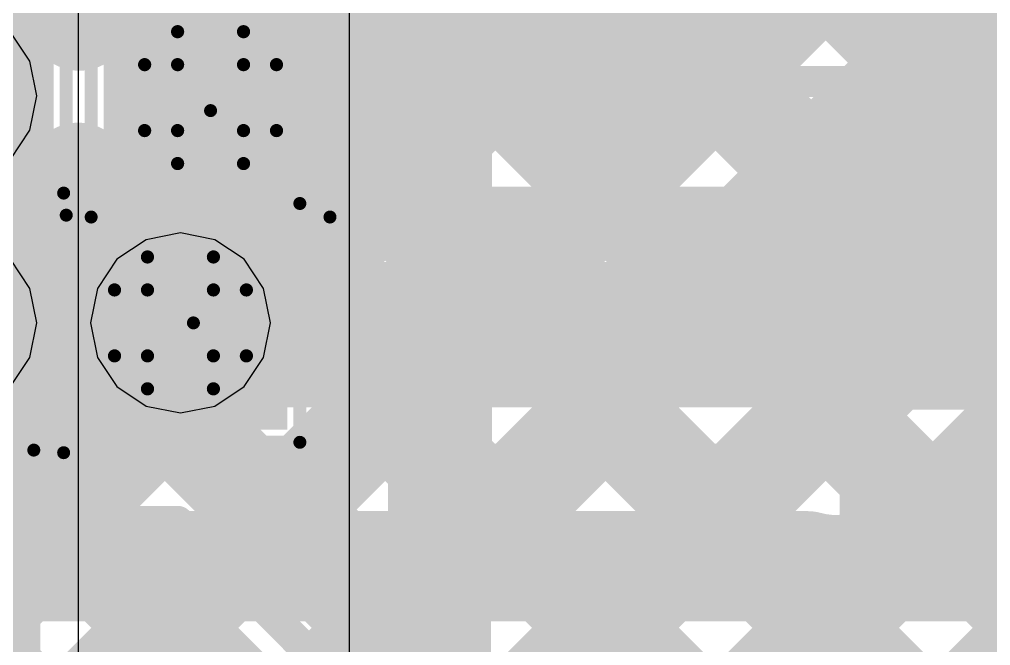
# Model space of a CAD drawing. Header units: millimetres. Extents: x 13 to 259, y -2 to 326.
# Drawn here: x 120.355 to 124.096, y 100.482 to 102.894 of the extents above; entities that cross this region are included whole.
import ezdxf

# ---------------------------------------------------------------- set-up
doc = ezdxf.new("R2010")
doc.units = ezdxf.units.MM
for name, color, linetype in [('BottomLayer', 5, 'Continuous'), ('BottomPaste', 16, 'Continuous'), ('BottomSolder', 6, 'Continuous'), ('ConnectLayer', 7, 'Continuous'), ('DrillDrawing', 1, 'Continuous'), ('Mechanical14', 56, 'Continuous'), ('Mechanical16', 56, 'Continuous'), ('MidLayer1', 16, 'Continuous'), ('MidLayer2', 76, 'Continuous'), ('MidLayer3', 90, 'Continuous'), ('MidLayer4', 156, 'Continuous'), ('MidLayer5', 130, 'Continuous'), ('MidLayer6', 216, 'Continuous'), ('MultiLayer', 9, 'Continuous'), ('TopLayer', 1, 'Continuous')]:
    doc.layers.add(name, color=color, linetype=linetype)

# ---------------------------------------------------------------- blocks, each defined once
blk = doc.blocks.new('CAPC1005X55N_B_21')
at = {"layer": 'BottomLayer'}
for points in [[(-0.76, -0.31), (-0.14, -0.31), (-0.76, 0.31), (-0.14, 0.31)], [(0.14, -0.31), (0.76, -0.31), (0.14, 0.31), (0.76, 0.31)]]:
    blk.add_solid(points, dxfattribs=at)
at = {"layer": 'BottomPaste'}
for points in [[(-0.76, -0.31), (-0.14, -0.31), (-0.76, 0.31), (-0.14, 0.31)], [(0.14, -0.31), (0.76, -0.31), (0.14, 0.31), (0.76, 0.31)]]:
    blk.add_solid(points, dxfattribs=at)
at = {"layer": 'BottomSolder'}
for points in [[(-0.8616, -0.4116), (-0.0384, -0.4116), (-0.8616, 0.4116), (-0.0384, 0.4116)], [(0.0384, -0.4116), (0.8616, -0.4116), (0.0384, 0.4116), (0.8616, 0.4116)]]:
    blk.add_solid(points, dxfattribs=at)
at = {"layer": 'Mechanical14', "const_width": 0.1}
for points in [[(0.5251, 0.2749), (-0.5249, 0.2749)], [(-0.5249, 0.2749), (-0.5249, -0.2751)], [(0.5251, 0.2749), (0.5251, -0.2751)], [(0.5251, -0.2751), (-0.5249, -0.2751)]]:
    blk.add_lwpolyline(points, dxfattribs=at)
at = {"layer": 'Mechanical14', "const_width": 0.05}
for points in [[(-0.5499, 0.2749, 1), (-0.5, 0.2749, 1)], [(-0.5499, 0.2749, 1), (-0.5, 0.2749, 1)], [(0.5001, 0.2749, 1), (0.55, 0.2749, 1)], [(0.5001, 0.2749, 1), (0.55, 0.2749, 1)], [(-0.5499, -0.2751, 1), (-0.5, -0.2751, 1)], [(-0.5499, -0.2751, 1), (-0.5, -0.2751, 1)], [(0.5001, -0.2751, 1), (0.55, -0.2751, 1)], [(0.5001, -0.2751, 1), (0.55, -0.2751, 1)]]:
    blk.add_lwpolyline(points, format="xyb", close=True, dxfattribs=at)
at = {"layer": 'Mechanical16', "const_width": 0.05}
for points in [[(0, 0.5), (0, -0.5)], [(0.91, 0.46), (-0.91, 0.46)], [(-0.91, 0.46), (-0.91, -0.46)], [(0.91, 0.46), (0.91, -0.46)], [(0.5, 0), (-0.5, 0)], [(0.91, -0.46), (-0.91, -0.46)]]:
    blk.add_lwpolyline(points, dxfattribs=at)
at = {"layer": 'Mechanical16', "const_width": 0.025}
for points in [[(-0.0125, 0.5, 1), (0.0125, 0.5, 1)], [(-0.9225, 0.46, 1), (-0.8975, 0.46, 1)], [(-0.9225, 0.46, 1), (-0.8975, 0.46, 1)], [(0.8975, 0.46, 1), (0.9225, 0.46, 1)], [(0.8975, 0.46, 1), (0.9225, 0.46, 1)], [(-0.5125, 0, 1), (-0.4875, 0, 1)], [(0.4875, 0, 1), (0.5125, 0, 1)], [(-0.9225, -0.46, 1), (-0.8975, -0.46, 1)], [(-0.9225, -0.46, 1), (-0.8975, -0.46, 1)], [(0.8975, -0.46, 1), (0.9225, -0.46, 1)], [(0.8975, -0.46, 1), (0.9225, -0.46, 1)], [(-0.0125, -0.5, 1), (0.0125, -0.5, 1)]]:
    blk.add_lwpolyline(points, format="xyb", close=True, dxfattribs=at)
blk = doc.blocks.new('CAPC1005X55N_B_23')
at = {"layer": 'BottomLayer'}
for points in [[(-0.76, -0.31), (-0.14, -0.31), (-0.76, 0.31), (-0.14, 0.31)], [(0.14, -0.31), (0.76, -0.31), (0.14, 0.31), (0.76, 0.31)]]:
    blk.add_solid(points, dxfattribs=at)
at = {"layer": 'BottomPaste'}
for points in [[(-0.76, -0.31), (-0.14, -0.31), (-0.76, 0.31), (-0.14, 0.31)], [(0.14, -0.31), (0.76, -0.31), (0.14, 0.31), (0.76, 0.31)]]:
    blk.add_solid(points, dxfattribs=at)
at = {"layer": 'BottomSolder'}
for points in [[(-0.8616, -0.4116), (-0.0384, -0.4116), (-0.8616, 0.4116), (-0.0384, 0.4116)], [(0.0384, -0.4116), (0.8616, -0.4116), (0.0384, 0.4116), (0.8616, 0.4116)]]:
    blk.add_solid(points, dxfattribs=at)
at = {"layer": 'Mechanical14', "const_width": 0.1}
for points in [[(0.5251, 0.2749), (-0.5249, 0.2749)], [(-0.5249, -0.2751), (-0.5249, 0.2749)], [(0.5251, -0.2751), (0.5251, 0.2749)], [(0.5251, -0.2751), (-0.5249, -0.2751)]]:
    blk.add_lwpolyline(points, dxfattribs=at)
at = {"layer": 'Mechanical14', "const_width": 0.05}
for points in [[(-0.5499, 0.2749, 1), (-0.5, 0.2749, 1)], [(-0.5499, 0.2749, 1), (-0.5, 0.2749, 1)], [(0.5001, 0.2749, 1), (0.55, 0.2749, 1)], [(0.5001, 0.2749, 1), (0.55, 0.2749, 1)], [(-0.5499, -0.2751, 1), (-0.5, -0.2751, 1)], [(-0.5499, -0.2751, 1), (-0.5, -0.2751, 1)], [(0.5001, -0.2751, 1), (0.55, -0.2751, 1)], [(0.5001, -0.2751, 1), (0.55, -0.2751, 1)]]:
    blk.add_lwpolyline(points, format="xyb", close=True, dxfattribs=at)
at = {"layer": 'Mechanical16', "const_width": 0.05}
for points in [[(0, -0.5), (0, 0.5)], [(0.91, 0.46), (-0.91, 0.46)], [(-0.91, -0.46), (-0.91, 0.46)], [(0.91, -0.46), (0.91, 0.46)], [(0.5, 0), (-0.5, 0)], [(0.91, -0.46), (-0.91, -0.46)]]:
    blk.add_lwpolyline(points, dxfattribs=at)
at = {"layer": 'Mechanical16', "const_width": 0.025}
for points in [[(-0.0125, 0.5, 1), (0.0125, 0.5, 1)], [(-0.9225, 0.46, 1), (-0.8975, 0.46, 1)], [(-0.9225, 0.46, 1), (-0.8975, 0.46, 1)], [(0.8975, 0.46, 1), (0.9225, 0.46, 1)], [(0.8975, 0.46, 1), (0.9225, 0.46, 1)], [(-0.5125, 0, 1), (-0.4875, 0, 1)], [(0.4875, 0, 1), (0.5125, 0, 1)], [(-0.9225, -0.46, 1), (-0.8975, -0.46, 1)], [(-0.9225, -0.46, 1), (-0.8975, -0.46, 1)], [(0.8975, -0.46, 1), (0.9225, -0.46, 1)], [(0.8975, -0.46, 1), (0.9225, -0.46, 1)], [(-0.0125, -0.5, 1), (0.0125, -0.5, 1)]]:
    blk.add_lwpolyline(points, format="xyb", close=True, dxfattribs=at)
blk = doc.blocks.new('CAPC1005X55N_B_24')
at = {"layer": 'BottomLayer'}
for points in [[(-0.76, -0.31), (-0.14, -0.31), (-0.76, 0.31), (-0.14, 0.31)], [(0.14, -0.31), (0.76, -0.31), (0.14, 0.31), (0.76, 0.31)]]:
    blk.add_solid(points, dxfattribs=at)
at = {"layer": 'BottomPaste'}
for points in [[(-0.76, -0.31), (-0.14, -0.31), (-0.76, 0.31), (-0.14, 0.31)], [(0.14, -0.31), (0.76, -0.31), (0.14, 0.31), (0.76, 0.31)]]:
    blk.add_solid(points, dxfattribs=at)
at = {"layer": 'BottomSolder'}
for points in [[(-0.8616, -0.4116), (-0.0384, -0.4116), (-0.8616, 0.4116), (-0.0384, 0.4116)], [(0.0384, -0.4116), (0.8616, -0.4116), (0.0384, 0.4116), (0.8616, 0.4116)]]:
    blk.add_solid(points, dxfattribs=at)
at = {"layer": 'Mechanical14', "const_width": 0.1}
for points in [[(0.5251, 0.2749), (-0.5249, 0.2749)], [(-0.5249, 0.2749), (-0.5249, -0.2751)], [(0.5251, 0.2749), (0.5251, -0.2751)], [(0.5251, -0.2751), (-0.5249, -0.2751)]]:
    blk.add_lwpolyline(points, dxfattribs=at)
at = {"layer": 'Mechanical14', "const_width": 0.05}
for points in [[(-0.5499, 0.2749, 1), (-0.5, 0.2749, 1)], [(-0.5499, 0.2749, 1), (-0.5, 0.2749, 1)], [(0.5001, 0.2749, 1), (0.55, 0.2749, 1)], [(0.5001, 0.2749, 1), (0.55, 0.2749, 1)], [(-0.5499, -0.2751, 1), (-0.5, -0.2751, 1)], [(-0.5499, -0.2751, 1), (-0.5, -0.2751, 1)], [(0.5001, -0.2751, 1), (0.55, -0.2751, 1)], [(0.5001, -0.2751, 1), (0.55, -0.2751, 1)]]:
    blk.add_lwpolyline(points, format="xyb", close=True, dxfattribs=at)
at = {"layer": 'Mechanical16', "const_width": 0.05}
for points in [[(0, 0.5), (0, -0.5)], [(0.91, 0.46), (-0.91, 0.46)], [(-0.91, 0.46), (-0.91, -0.46)], [(0.91, 0.46), (0.91, -0.46)], [(0.5, 0), (-0.5, 0)], [(0.91, -0.46), (-0.91, -0.46)]]:
    blk.add_lwpolyline(points, dxfattribs=at)
at = {"layer": 'Mechanical16', "const_width": 0.025}
for points in [[(-0.0125, 0.5, 1), (0.0125, 0.5, 1)], [(-0.9225, 0.46, 1), (-0.8975, 0.46, 1)], [(-0.9225, 0.46, 1), (-0.8975, 0.46, 1)], [(0.8975, 0.46, 1), (0.9225, 0.46, 1)], [(0.8975, 0.46, 1), (0.9225, 0.46, 1)], [(-0.5125, 0, 1), (-0.4875, 0, 1)], [(0.4875, 0, 1), (0.5125, 0, 1)], [(-0.9225, -0.46, 1), (-0.8975, -0.46, 1)], [(-0.9225, -0.46, 1), (-0.8975, -0.46, 1)], [(0.8975, -0.46, 1), (0.9225, -0.46, 1)], [(0.8975, -0.46, 1), (0.9225, -0.46, 1)], [(-0.0125, -0.5, 1), (0.0125, -0.5, 1)]]:
    blk.add_lwpolyline(points, format="xyb", close=True, dxfattribs=at)
blk = doc.blocks.new('CAPC1005X55N_B_25')
at = {"layer": 'BottomLayer'}
for points in [[(-0.76, -0.31), (-0.14, -0.31), (-0.76, 0.31), (-0.14, 0.31)], [(0.14, -0.31), (0.76, -0.31), (0.14, 0.31), (0.76, 0.31)]]:
    blk.add_solid(points, dxfattribs=at)
at = {"layer": 'BottomPaste'}
for points in [[(-0.76, -0.31), (-0.14, -0.31), (-0.76, 0.31), (-0.14, 0.31)], [(0.14, -0.31), (0.76, -0.31), (0.14, 0.31), (0.76, 0.31)]]:
    blk.add_solid(points, dxfattribs=at)
at = {"layer": 'BottomSolder'}
for points in [[(-0.8616, -0.4116), (-0.0384, -0.4116), (-0.8616, 0.4116), (-0.0384, 0.4116)], [(0.0384, -0.4116), (0.8616, -0.4116), (0.0384, 0.4116), (0.8616, 0.4116)]]:
    blk.add_solid(points, dxfattribs=at)
at = {"layer": 'Mechanical14', "const_width": 0.1}
for points in [[(0.5251, 0.2749), (-0.5249, 0.2749)], [(-0.5249, -0.2751), (-0.5249, 0.2749)], [(0.5251, -0.2751), (0.5251, 0.2749)], [(0.5251, -0.2751), (-0.5249, -0.2751)]]:
    blk.add_lwpolyline(points, dxfattribs=at)
at = {"layer": 'Mechanical14', "const_width": 0.05}
for points in [[(-0.5499, 0.2749, 1), (-0.5, 0.2749, 1)], [(-0.5499, 0.2749, 1), (-0.5, 0.2749, 1)], [(0.5001, 0.2749, 1), (0.55, 0.2749, 1)], [(0.5001, 0.2749, 1), (0.55, 0.2749, 1)], [(-0.5499, -0.2751, 1), (-0.5, -0.2751, 1)], [(-0.5499, -0.2751, 1), (-0.5, -0.2751, 1)], [(0.5001, -0.2751, 1), (0.55, -0.2751, 1)], [(0.5001, -0.2751, 1), (0.55, -0.2751, 1)]]:
    blk.add_lwpolyline(points, format="xyb", close=True, dxfattribs=at)
at = {"layer": 'Mechanical16', "const_width": 0.05}
for points in [[(0, -0.5), (0, 0.5)], [(0.91, 0.46), (-0.91, 0.46)], [(-0.91, -0.46), (-0.91, 0.46)], [(0.91, -0.46), (0.91, 0.46)], [(0.5, 0), (-0.5, 0)], [(0.91, -0.46), (-0.91, -0.46)]]:
    blk.add_lwpolyline(points, dxfattribs=at)
at = {"layer": 'Mechanical16', "const_width": 0.025}
for points in [[(-0.0125, 0.5, 1), (0.0125, 0.5, 1)], [(-0.9225, 0.46, 1), (-0.8975, 0.46, 1)], [(-0.9225, 0.46, 1), (-0.8975, 0.46, 1)], [(0.8975, 0.46, 1), (0.9225, 0.46, 1)], [(0.8975, 0.46, 1), (0.9225, 0.46, 1)], [(-0.5125, 0, 1), (-0.4875, 0, 1)], [(0.4875, 0, 1), (0.5125, 0, 1)], [(-0.9225, -0.46, 1), (-0.8975, -0.46, 1)], [(-0.9225, -0.46, 1), (-0.8975, -0.46, 1)], [(0.8975, -0.46, 1), (0.9225, -0.46, 1)], [(0.8975, -0.46, 1), (0.9225, -0.46, 1)], [(-0.0125, -0.5, 1), (0.0125, -0.5, 1)]]:
    blk.add_lwpolyline(points, format="xyb", close=True, dxfattribs=at)

msp = doc.modelspace()

# ---------------------------------------------------------------- linework, layer by layer
at = {"layer": 'BottomLayer', "const_width": 0.25}
for points in [[(120.966, 102.5928, 1), (121.216, 102.5928, 1)], [(120.85, 101.725, 1), (121.1, 101.725, 1)]]:
    msp.add_lwpolyline(points, format="xyb", close=True, dxfattribs=at)
at = {"layer": 'ConnectLayer'}
for p, q in [((121.625, 104.9), (121.625, 100.375)), ((120.5809, 104.4774), (120.5809, 95.3003)), ((120.3953, 102.7327), (120.3202, 102.8451)), ((120.4217, 102.6), (120.3953, 102.7327)), ((120.3953, 102.4673), (120.4217, 102.6)), ((120.3202, 102.3549), (120.3953, 102.4673)), ((120.975, 102.0717), (120.8424, 102.0453)), ((121.1077, 102.0453), (120.975, 102.0717)), ((120.8424, 102.0453), (120.7299, 101.9701)), ((121.2202, 101.9701), (121.1077, 102.0453)), ((120.3953, 101.8577), (120.3202, 101.9701)), ((120.7299, 101.9701), (120.6548, 101.8577)), ((121.2953, 101.8577), (121.2202, 101.9701)), ((120.4217, 101.725), (120.3953, 101.8577)), ((120.6548, 101.8577), (120.6284, 101.725)), ((121.3217, 101.725), (121.2953, 101.8577)), ((120.3953, 101.5923), (120.4217, 101.725)), ((120.6284, 101.725), (120.6548, 101.5923)), ((121.2953, 101.5923), (121.3217, 101.725)), ((120.3202, 101.4799), (120.3953, 101.5923)), ((120.6548, 101.5923), (120.7299, 101.4799)), ((121.2202, 101.4799), (121.2953, 101.5923)), ((120.7299, 101.4799), (120.8424, 101.4047)), ((121.1077, 101.4047), (121.2202, 101.4799)), ((120.8424, 101.4047), (120.975, 101.3783)), ((120.975, 101.3783), (121.1077, 101.4047))]:
    msp.add_line(p, q, dxfattribs=at)
at = {"layer": 'ConnectLayer', "const_width": 0.4}
for points in [[(120.5356, 99.3225), (132.5152, 111.302)], [(120.5356, 99.3225), (132.5152, 111.302)], [(120.5352, 98.4735), (133.3154, 111.2537)], [(120.5352, 98.4735), (133.3154, 111.2537)], [(102.1605, 79.2502), (131.7888, 108.8785)], [(102.1605, 79.2502), (131.7888, 108.8785)], [(121.5842, 102.9166), (127.4624, 108.7948)], [(121.5842, 102.9166), (127.4624, 108.7948)], [(102.1717, 78.4129), (131.6469, 107.8881)], [(102.1717, 78.4129), (131.6469, 107.8881)], [(119.4472, 107.1093), (130.0871, 96.4695)], [(119.4472, 107.1093), (130.0871, 96.4695)], [(119.9581, 100.442), (124.9875, 105.4714)], [(119.9581, 100.442), (124.9875, 105.4714)], [(121.975, 102.4589), (124.9875, 105.4714)], [(120.3131, 99.9484), (125.346, 104.9813)], [(120.3131, 99.9484), (125.346, 104.9813)], [(121.975, 101.6104), (125.3459, 104.9813)], [(121.975, 100.725), (121.975, 104.7)], [(121.975, 104.5815), (125.47, 101.0865)], [(121.2677, 104.4403), (124.7997, 100.9084)], [(121.2677, 104.4403), (124.7997, 100.9084)], [(122.8935, 102.7566), (124.5719, 104.435)], [(121.975, 100.7619), (125.47, 104.2569)], [(121.975, 100.7619), (125.47, 104.2569)], [(120.622, 104.2375), (124.7041, 100.1554)], [(120.622, 104.2375), (124.7041, 100.1554)], [(122.9281, 102.59), (124.3566, 104.0185)], [(121.975, 103.733), (124.7997, 100.9084)], [(121.4184, 99.3567), (125.47, 103.4084)], [(123.3935, 101.8816), (124.8219, 103.31)], [(123.3131, 101.6), (124.7816, 103.0685)], [(121.975, 102.8845), (124.7041, 100.1554)], [(122.9225, 102.7856), (123.0231, 102.685)], [(121.6783, 102.65), (122.4895, 102.65)], [(122.1061, 102.59), (122.1662, 102.65)], [(122.2095, 102.65), (122.2695, 102.59)], [(121.681, 102.59), (122.9281, 102.59)], [(121.4179, 98.5077), (125.47, 102.5598)], [(124.0343, 102.5223), (124.1349, 102.4217)], [(121.6384, 102.3726), (137.059, 86.952)], [(121.6384, 102.3726), (137.059, 86.952)], [(123.6853, 100.775), (125.2703, 102.36)], [(123.7935, 100.9066), (125.2469, 102.36)], [(124.0006, 100.775), (125.3941, 102.1685)], [(120.6196, 101.952), (120.7672, 102.0996)], [(120.6196, 101.952), (120.7672, 102.0996)], [(123.61, 102.0981), (123.7106, 101.9975)], [(121.975, 102.0359), (125.47, 98.5409)], [(121.1561, 102.0064), (127.1611, 96.0013)], [(121.1561, 102.0064), (127.1611, 96.0013)], [(120.664, 101.76), (123.1, 101.76)], [(121.1161, 101.6), (121.2761, 101.76)], [(121.4024, 101.76), (121.5625, 101.6)], [(121.9647, 101.6), (122.1247, 101.76)], [(122.251, 101.76), (122.411, 101.6)], [(122.8132, 101.6), (122.9732, 101.76)], [(123.0995, 101.76), (123.2595, 101.6)], [(119.7338, 95.975), (125.47, 101.7113)], [(120.6607, 101.6533), (126.4152, 95.8987)], [(120.6607, 101.6533), (126.4152, 95.8987)], [(120.6516, 101.6), (123.3131, 101.6)], [(121.975, 101.1874), (125.3212, 97.8413)], [(120.2899, 101.1755), (131.9752, 89.4902)], [(120.2899, 101.1755), (131.9752, 89.4902)], [(119.5775, 101.0394), (131.6356, 88.9813)], [(119.5775, 101.0394), (131.6356, 88.9813)], [(123.8732, 100.9863), (124.0426, 100.8169)], [(119.6395, 100.8), (123.3895, 100.8)], [(119.64, 100.775), (124.0006, 100.775)], [(121.9717, 100.375), (121.9717, 100.7217)], [(121.9453, 100.2423), (121.9717, 100.375)], [(121.9663, 100.3477), (124.8969, 97.417)]]:
    msp.add_lwpolyline(points, dxfattribs=at)
for points in [[(119.562, 102.8913, -0.578832), (120.5852, 102.8964)], [(119.562, 102.8913, -0.578832), (120.5852, 102.8964)], [(120.5852, 102.8964, -0.760607), (121.681, 102.5928)], [(120.5852, 102.8964, -0.760607), (121.681, 102.5928)], [(122.8935, 102.7566, -0.270072), (122.4895, 102.65)], [(121.681, 102.5928, -0.766216), (120.5809, 102.2964)], [(121.681, 102.5928, -0.766216), (120.5809, 102.2964)], [(120.5809, 102.2964, -0.073827), (120.4709, 102.1625)], [(120.5809, 102.2964, -0.073827), (120.4709, 102.1625)], [(120.665, 101.725, -1.537834), (119.6792, 102.1625)], [(120.665, 101.725, -1.537834), (119.6792, 102.1625)], [(120.4709, 102.1625, -0.211926), (120.665, 101.725)], [(120.4709, 102.1625, -0.211926), (120.665, 101.725)], [(123.3935, 101.8816, -0.198912), (123.1, 101.76)], [(123.3935, 101.8816, -0.198912), (123.1, 101.76)], [(120.665, 101.725, -0.053421), (120.6516, 101.6)], [(123.7935, 100.9066, -0.27006), (123.3895, 100.8)], [(119.5513, 100.4639, -0.50472), (120.315, 99.9)], [(119.5513, 100.4639, -0.50472), (120.315, 99.9)]]:
    msp.add_lwpolyline(points, format="xyb", dxfattribs=at)
at = {"layer": 'ConnectLayer', "const_width": 0.2}
for points in [[(121.4842, 102.9166, 1), (121.6842, 102.9166, 1)], [(121.4842, 102.9166, 1), (121.6842, 102.9166, 1)], [(120.4852, 102.8964, 1), (120.6852, 102.8964, 1)], [(120.4852, 102.8964, 1), (120.6852, 102.8964, 1)], [(120.4852, 102.8964, 1), (120.6852, 102.8964, 1)], [(120.4852, 102.8964, 1), (120.6852, 102.8964, 1)], [(121.875, 102.8845, 1), (122.075, 102.8845, 1)], [(122.8225, 102.7856, 1), (123.0225, 102.7856, 1)], [(122.7935, 102.7566, 1), (122.9935, 102.7566, 1)], [(122.7935, 102.7566, 1), (122.9935, 102.7566, 1)], [(122.9231, 102.685, 1), (123.1231, 102.685, 1)], [(121.5783, 102.65, 1), (121.7783, 102.65, 1)], [(122.0662, 102.65, 1), (122.2662, 102.65, 1)], [(122.1095, 102.65, 1), (122.3095, 102.65, 1)], [(122.3895, 102.65, 1), (122.5895, 102.65, 1)], [(122.3895, 102.65, 1), (122.5895, 102.65, 1)], [(121.581, 102.5928, 1), (121.781, 102.5928, 1)], [(121.581, 102.5928, 1), (121.781, 102.5928, 1)], [(121.581, 102.5928, 1), (121.781, 102.5928, 1)], [(121.581, 102.5928, 1), (121.781, 102.5928, 1)], [(121.581, 102.59, 1), (121.781, 102.59, 1)], [(122.0061, 102.59, 1), (122.2061, 102.59, 1)], [(122.1695, 102.59, 1), (122.3695, 102.59, 1)], [(122.8281, 102.59, 1), (123.0281, 102.59, 1)], [(122.8281, 102.59, 1), (123.0281, 102.59, 1)], [(123.9343, 102.5223, 1), (124.1343, 102.5223, 1)], [(121.875, 102.4589, 1), (122.075, 102.4589, 1)], [(124.0349, 102.4217, 1), (124.2349, 102.4217, 1)], [(121.5384, 102.3726, 1), (121.7384, 102.3726, 1)], [(121.5384, 102.3726, 1), (121.7384, 102.3726, 1)], [(120.4809, 102.2964, 1), (120.6809, 102.2964, 1)], [(120.4809, 102.2964, 1), (120.6809, 102.2964, 1)], [(120.4809, 102.2964, 1), (120.6809, 102.2964, 1)], [(120.4809, 102.2964, 1), (120.6809, 102.2964, 1)], [(120.3709, 102.1625, 1), (120.5709, 102.1625, 1)], [(120.3709, 102.1625, 1), (120.5709, 102.1625, 1)], [(120.3709, 102.1625, 1), (120.5709, 102.1625, 1)], [(120.3709, 102.1625, 1), (120.5709, 102.1625, 1)], [(120.6672, 102.0996, 1), (120.8672, 102.0996, 1)], [(120.6672, 102.0996, 1), (120.8672, 102.0996, 1)], [(123.51, 102.0981, 1), (123.71, 102.0981, 1)], [(121.875, 102.0359, 1), (122.075, 102.0359, 1)], [(121.0561, 102.0064, 1), (121.2561, 102.0064, 1)], [(121.0561, 102.0064, 1), (121.2561, 102.0064, 1)], [(123.6106, 101.9975, 1), (123.8106, 101.9975, 1)], [(120.5196, 101.952, 1), (120.7196, 101.952, 1)], [(120.5196, 101.952, 1), (120.7196, 101.952, 1)], [(123.2935, 101.8816, 1), (123.4935, 101.8816, 1)], [(123.2935, 101.8816, 1), (123.4935, 101.8816, 1)], [(123.2935, 101.8816, 1), (123.4935, 101.8816, 1)], [(120.564, 101.76, 1), (120.764, 101.76, 1)], [(121.1761, 101.76, 1), (121.3761, 101.76, 1)], [(121.3024, 101.76, 1), (121.5024, 101.76, 1)], [(122.0247, 101.76, 1), (122.2247, 101.76, 1)], [(122.151, 101.76, 1), (122.351, 101.76, 1)], [(122.8732, 101.76, 1), (123.0732, 101.76, 1)], [(122.9995, 101.76, 1), (123.1995, 101.76, 1)], [(123, 101.76, 1), (123.2, 101.76, 1)], [(123, 101.76, 1), (123.2, 101.76, 1)], [(123, 101.76, 1), (123.2, 101.76, 1)], [(120.565, 101.725, 1), (120.765, 101.725, 1)], [(120.565, 101.725, 1), (120.765, 101.725, 1)], [(120.565, 101.725, 1), (120.765, 101.725, 1)], [(120.565, 101.725, 1), (120.765, 101.725, 1)], [(120.565, 101.725, 1), (120.765, 101.725, 1)], [(120.5607, 101.6533, 1), (120.7607, 101.6533, 1)], [(120.5607, 101.6533, 1), (120.7607, 101.6533, 1)], [(120.5516, 101.6, 1), (120.7516, 101.6, 1)], [(120.5516, 101.6, 1), (120.7516, 101.6, 1)], [(121.0161, 101.6, 1), (121.2161, 101.6, 1)], [(121.4625, 101.6, 1), (121.6625, 101.6, 1)], [(121.8647, 101.6, 1), (122.0647, 101.6, 1)], [(121.875, 101.6104, 1), (122.075, 101.6104, 1)], [(122.311, 101.6, 1), (122.511, 101.6, 1)], [(122.7132, 101.6, 1), (122.9132, 101.6, 1)], [(123.1595, 101.6, 1), (123.3595, 101.6, 1)], [(123.2131, 101.6, 1), (123.4131, 101.6, 1)], [(123.2131, 101.6, 1), (123.4131, 101.6, 1)], [(121.875, 101.1874, 1), (122.075, 101.1874, 1)], [(120.1899, 101.1755, 1), (120.3899, 101.1755, 1)], [(120.1899, 101.1755, 1), (120.3899, 101.1755, 1)], [(123.7732, 100.9863, 1), (123.9732, 100.9863, 1)], [(123.6935, 100.9066, 1), (123.8935, 100.9066, 1)], [(123.6935, 100.9066, 1), (123.8935, 100.9066, 1)], [(123.9426, 100.8169, 1), (124.1426, 100.8169, 1)], [(123.2895, 100.8, 1), (123.4895, 100.8, 1)], [(123.2895, 100.8, 1), (123.4895, 100.8, 1)], [(121.875, 100.7619, 1), (122.075, 100.7619, 1)], [(121.875, 100.7619, 1), (122.075, 100.7619, 1)], [(123.5853, 100.775, 1), (123.7853, 100.775, 1)], [(123.9006, 100.775, 1), (124.1006, 100.775, 1)], [(123.9006, 100.775, 1), (124.1006, 100.775, 1)], [(121.8717, 100.7217, 1), (122.0717, 100.7217, 1)], [(121.875, 100.725, 1), (122.075, 100.725, 1)], [(121.8717, 100.375, 1), (122.0717, 100.375, 1)], [(121.8717, 100.375, 1), (122.0717, 100.375, 1)], [(121.8663, 100.3477, 1), (122.0663, 100.3477, 1)]]:
    msp.add_lwpolyline(points, format="xyb", close=True, dxfattribs=at)
at = {"layer": 'DrillDrawing', "const_width": 0.0508}
for points in [[(120.964, 102.7198), (120.964, 102.8468)], [(120.964, 102.8468), (121.218, 102.8468)], [(121.218, 102.7198), (121.218, 102.8468)], [(120.837, 102.4658), (120.837, 102.7198)], [(120.837, 102.7198), (120.964, 102.7198)], [(121.218, 102.7198), (121.345, 102.7198)], [(121.345, 102.4658), (121.345, 102.7198)], [(120.837, 102.4658), (120.964, 102.4658)], [(120.964, 102.3388), (120.964, 102.4658)], [(121.218, 102.4658), (121.345, 102.4658)], [(121.218, 102.3388), (121.218, 102.4658)], [(120.964, 102.3388), (121.218, 102.3388)], [(120.848, 101.852), (120.848, 101.979)], [(120.848, 101.979), (121.102, 101.979)], [(121.102, 101.852), (121.102, 101.979)], [(120.721, 101.598), (120.721, 101.852)], [(120.721, 101.852), (120.848, 101.852)], [(121.102, 101.852), (121.229, 101.852)], [(121.229, 101.598), (121.229, 101.852)], [(120.721, 101.598), (120.848, 101.598)], [(120.848, 101.471), (120.848, 101.598)], [(121.102, 101.598), (121.229, 101.598)], [(121.102, 101.471), (121.102, 101.598)], [(120.848, 101.471), (121.102, 101.471)]]:
    msp.add_lwpolyline(points, dxfattribs=at)
at = {"layer": 'DrillDrawing', "const_width": 0.0254}
for points in [[(120.9513, 102.8468, 1), (120.9767, 102.8468, 1)], [(120.9513, 102.8468, 1), (120.9767, 102.8468, 1)], [(121.2053, 102.8468, 1), (121.2307, 102.8468, 1)], [(121.2053, 102.8468, 1), (121.2307, 102.8468, 1)], [(120.8243, 102.7198, 1), (120.8497, 102.7198, 1)], [(120.8243, 102.7198, 1), (120.8497, 102.7198, 1)], [(120.9513, 102.7198, 1), (120.9767, 102.7198, 1)], [(120.9513, 102.7198, 1), (120.9767, 102.7198, 1)], [(121.2053, 102.7198, 1), (121.2307, 102.7198, 1)], [(121.2053, 102.7198, 1), (121.2307, 102.7198, 1)], [(121.3323, 102.7198, 1), (121.3577, 102.7198, 1)], [(121.3323, 102.7198, 1), (121.3577, 102.7198, 1)], [(120.8243, 102.4658, 1), (120.8497, 102.4658, 1)], [(120.8243, 102.4658, 1), (120.8497, 102.4658, 1)], [(120.9513, 102.4658, 1), (120.9767, 102.4658, 1)], [(120.9513, 102.4658, 1), (120.9767, 102.4658, 1)], [(121.2053, 102.4658, 1), (121.2307, 102.4658, 1)], [(121.2053, 102.4658, 1), (121.2307, 102.4658, 1)], [(121.3323, 102.4658, 1), (121.3577, 102.4658, 1)], [(121.3323, 102.4658, 1), (121.3577, 102.4658, 1)], [(120.9513, 102.3388, 1), (120.9767, 102.3388, 1)], [(120.9513, 102.3388, 1), (120.9767, 102.3388, 1)], [(121.2053, 102.3388, 1), (121.2307, 102.3388, 1)], [(121.2053, 102.3388, 1), (121.2307, 102.3388, 1)], [(120.8353, 101.979, 1), (120.8607, 101.979, 1)], [(120.8353, 101.979, 1), (120.8607, 101.979, 1)], [(121.0893, 101.979, 1), (121.1147, 101.979, 1)], [(121.0893, 101.979, 1), (121.1147, 101.979, 1)], [(120.7083, 101.852, 1), (120.7337, 101.852, 1)], [(120.7083, 101.852, 1), (120.7337, 101.852, 1)], [(120.8353, 101.852, 1), (120.8607, 101.852, 1)], [(120.8353, 101.852, 1), (120.8607, 101.852, 1)], [(121.0893, 101.852, 1), (121.1147, 101.852, 1)], [(121.0893, 101.852, 1), (121.1147, 101.852, 1)], [(121.2163, 101.852, 1), (121.2417, 101.852, 1)], [(121.2163, 101.852, 1), (121.2417, 101.852, 1)], [(120.7083, 101.598, 1), (120.7337, 101.598, 1)], [(120.7083, 101.598, 1), (120.7337, 101.598, 1)], [(120.8353, 101.598, 1), (120.8607, 101.598, 1)], [(120.8353, 101.598, 1), (120.8607, 101.598, 1)], [(121.0893, 101.598, 1), (121.1147, 101.598, 1)], [(121.0893, 101.598, 1), (121.1147, 101.598, 1)], [(121.2163, 101.598, 1), (121.2417, 101.598, 1)], [(121.2163, 101.598, 1), (121.2417, 101.598, 1)], [(120.8353, 101.471, 1), (120.8607, 101.471, 1)], [(120.8353, 101.471, 1), (120.8607, 101.471, 1)], [(121.0893, 101.471, 1), (121.1147, 101.471, 1)], [(121.0893, 101.471, 1), (121.1147, 101.471, 1)]]:
    msp.add_lwpolyline(points, format="xyb", close=True, dxfattribs=at)
at = {"layer": 'MidLayer1', "const_width": 0.2}
for points in [[(120.991, 102.5928, 1), (121.191, 102.5928, 1)], [(120.875, 101.725, 1), (121.075, 101.725, 1)]]:
    msp.add_lwpolyline(points, format="xyb", close=True, dxfattribs=at)
at = {"layer": 'MidLayer2'}
for points, const_width in [([(120.991, 102.5928, 1), (121.191, 102.5928, 1)], 0.2), ([(121.1107, 102.125, 1), (121.1707, 102.125, 1)], 0.06), ([(121.1107, 102.125, 1), (121.1707, 102.125, 1)], 0.06), ([(121.345, 101.8907, 1), (121.405, 101.8907, 1)], 0.06), ([(121.345, 101.8907, 1), (121.405, 101.8907, 1)], 0.06), ([(120.875, 101.725, 1), (121.075, 101.725, 1)], 0.2), ([(121.345, 101.752, 1), (121.405, 101.752, 1)], 0.06), ([(121.345, 101.752, 1), (121.405, 101.752, 1)], 0.06), ([(121.7685, 101.3285, 1), (121.8284, 101.3285, 1)], 0.06), ([(121.7685, 101.3285, 1), (121.8284, 101.3285, 1)], 0.06), ([(121.7685, 101.2291, 1), (121.8284, 101.2291, 1)], 0.06), ([(121.7685, 101.2291, 1), (121.8284, 101.2291, 1)], 0.06), ([(121.3491, 101.196, 1), (121.4091, 101.196, 1)], 0.06), ([(121.3491, 101.196, 1), (121.4091, 101.196, 1)], 0.06), ([(122.04, 100.9576, 1), (122.1, 100.9576, 1)], 0.06), ([(122.04, 100.9576, 1), (122.1, 100.9576, 1)], 0.06), ([(121.7201, 100.825, 1), (121.78, 100.825, 1)], 0.06), ([(121.7201, 100.825, 1), (121.78, 100.825, 1)], 0.06)]:
    msp.add_lwpolyline(points, format="xyb", close=True, dxfattribs=dict(at, const_width=const_width))
at = {"layer": 'MidLayer2', "const_width": 0.12}
for points in [[(119.9094, 102.125), (121.1407, 102.125)], [(121.1407, 102.125), (121.375, 101.8907)], [(121.375, 101.752), (121.375, 101.8907)], [(121.375, 101.752), (121.7984, 101.3285)], [(121.7984, 101.2291), (121.7984, 101.3285)], [(121.7984, 101.2291), (122.07, 100.9576)], [(119.0947, 101.196), (121.3791, 101.196)], [(121.3791, 101.196), (121.75, 100.825)], [(122.07, 99.53), (122.07, 100.9576)], [(121.75, 99.3975), (121.75, 100.825)]]:
    msp.add_lwpolyline(points, dxfattribs=at)
at = {"layer": 'MidLayer3'}
for points, const_width in [([(123.1, 102.175), (124.65, 103.725)], 0.15), ([(123.5, 101.2), (125.075, 102.775)], 0.15), ([(119.9594, 102.175), (123.1, 102.175)], 0.15), ([(116.4372, 101.2), (123.5, 101.2)], 0.12)]:
    msp.add_lwpolyline(points, dxfattribs=dict(at, const_width=const_width))
for points, const_width in [([(120.991, 102.5928, 1), (121.191, 102.5928, 1)], 0.2), ([(123.0625, 102.175, 1), (123.1375, 102.175, 1)], 0.075), ([(123.0625, 102.175, 1), (123.1375, 102.175, 1)], 0.075), ([(120.875, 101.725, 1), (121.075, 101.725, 1)], 0.2), ([(123.4625, 101.2, 1), (123.5375, 101.2, 1)], 0.075), ([(123.47, 101.2, 1), (123.53, 101.2, 1)], 0.06)]:
    msp.add_lwpolyline(points, format="xyb", close=True, dxfattribs=dict(at, const_width=const_width))
at = {"layer": 'MidLayer4', "const_width": 0.12}
for points in [[(121.1567, 103.0928), (121.5945, 102.655)], [(123.6576, 102.975), (124.1569, 102.4757)], [(121.5945, 102.655), (123.525, 102.655)], [(123.525, 102.655), (124.0243, 102.1557)], [(124.0243, 102.1557), (124.7846, 102.1557)], [(123.4149, 101.4505), (124.65, 101.4505)], [(123.2549, 98.1485), (123.2549, 101.2905)], [(120.2101, 101.175), (120.425, 100.96)], [(123.5749, 101.1306), (124.3301, 101.1306)], [(123.5749, 97.9885), (123.5749, 101.1306)], [(120.425, 100.96), (120.965, 100.96)], [(120.965, 100.96), (122.2212, 99.7038)], [(120.16, 100.375), (120.425, 100.64)], [(120.425, 100.64), (120.8325, 100.64)], [(120.8325, 100.64), (121.9012, 99.5713)]]:
    msp.add_lwpolyline(points, dxfattribs=at)
at = {"layer": 'MidLayer4'}
for points, const_width in [([(120.991, 102.5928, 1), (121.191, 102.5928, 1)], 0.2), ([(121.5645, 102.655, 1), (121.6245, 102.655, 1)], 0.06), ([(121.5645, 102.655, 1), (121.6245, 102.655, 1)], 0.06), ([(123.495, 102.655, 1), (123.555, 102.655, 1)], 0.06), ([(123.495, 102.655, 1), (123.555, 102.655, 1)], 0.06), ([(123.9943, 102.1557, 1), (124.0543, 102.1557, 1)], 0.06), ([(123.9943, 102.1557, 1), (124.0543, 102.1557, 1)], 0.06), ([(120.875, 101.725, 1), (121.075, 101.725, 1)], 0.2), ([(123.3849, 101.4505, 1), (123.4449, 101.4505, 1)], 0.06), ([(123.3849, 101.4505, 1), (123.4449, 101.4505, 1)], 0.06), ([(123.2249, 101.2905, 1), (123.2849, 101.2905, 1)], 0.06), ([(123.2249, 101.2905, 1), (123.2849, 101.2905, 1)], 0.06), ([(123.5449, 101.1306, 1), (123.6049, 101.1306, 1)], 0.06), ([(123.5449, 101.1306, 1), (123.6049, 101.1306, 1)], 0.06), ([(120.3951, 100.96, 1), (120.455, 100.96, 1)], 0.06), ([(120.3951, 100.96, 1), (120.455, 100.96, 1)], 0.06), ([(120.935, 100.96, 1), (120.995, 100.96, 1)], 0.06), ([(120.935, 100.96, 1), (120.995, 100.96, 1)], 0.06), ([(120.3951, 100.64, 1), (120.455, 100.64, 1)], 0.06), ([(120.3951, 100.64, 1), (120.455, 100.64, 1)], 0.06), ([(120.8025, 100.64, 1), (120.8625, 100.64, 1)], 0.06), ([(120.8025, 100.64, 1), (120.8625, 100.64, 1)], 0.06)]:
    msp.add_lwpolyline(points, format="xyb", close=True, dxfattribs=dict(at, const_width=const_width))
at = {"layer": 'MidLayer4', "const_width": 0.12}
msp.add_lwpolyline([(123.2549, 101.2905, -0.414214), (123.4149, 101.4505)], format="xyb", dxfattribs=at)
at = {"layer": 'MidLayer5', "const_width": 0.2}
for points in [[(120.991, 102.5928, 1), (121.191, 102.5928, 1)], [(120.875, 101.725, 1), (121.075, 101.725, 1)]]:
    msp.add_lwpolyline(points, format="xyb", close=True, dxfattribs=at)
at = {"layer": 'MidLayer6', "const_width": 0.2}
for points in [[(120.991, 102.5928, 1), (121.191, 102.5928, 1)], [(120.875, 101.725, 1), (121.075, 101.725, 1)]]:
    msp.add_lwpolyline(points, format="xyb", close=True, dxfattribs=at)
at = {"layer": 'MultiLayer', "const_width": 0.25}
for points in [[(120.966, 102.5928, 1), (121.216, 102.5928, 1)], [(120.85, 101.725, 1), (121.1, 101.725, 1)]]:
    msp.add_lwpolyline(points, format="xyb", close=True, dxfattribs=at)
at = {"layer": 'TopLayer', "const_width": 0.25}
for points in [[(120.966, 102.5928, 1), (121.216, 102.5928, 1)], [(120.85, 101.725, 1), (121.1, 101.725, 1)]]:
    msp.add_lwpolyline(points, format="xyb", close=True, dxfattribs=at)

# ---------------------------------------------------------------- block references
for name, p, rotation in [('CAPC1005X55N_B_23', (120.075, 103.05), 270), ('CAPC1005X55N_B_25', (121.091, 103.0428), 270), ('CAPC1005X55N_B_24', (120.525, 101.725), 180), ('CAPC1005X55N_B_21', (119.5, 100.775), 180)]:
    msp.add_blockref(name, p, dxfattribs=dict(rotation=rotation))

doc.saveas('drawing.dxf')
